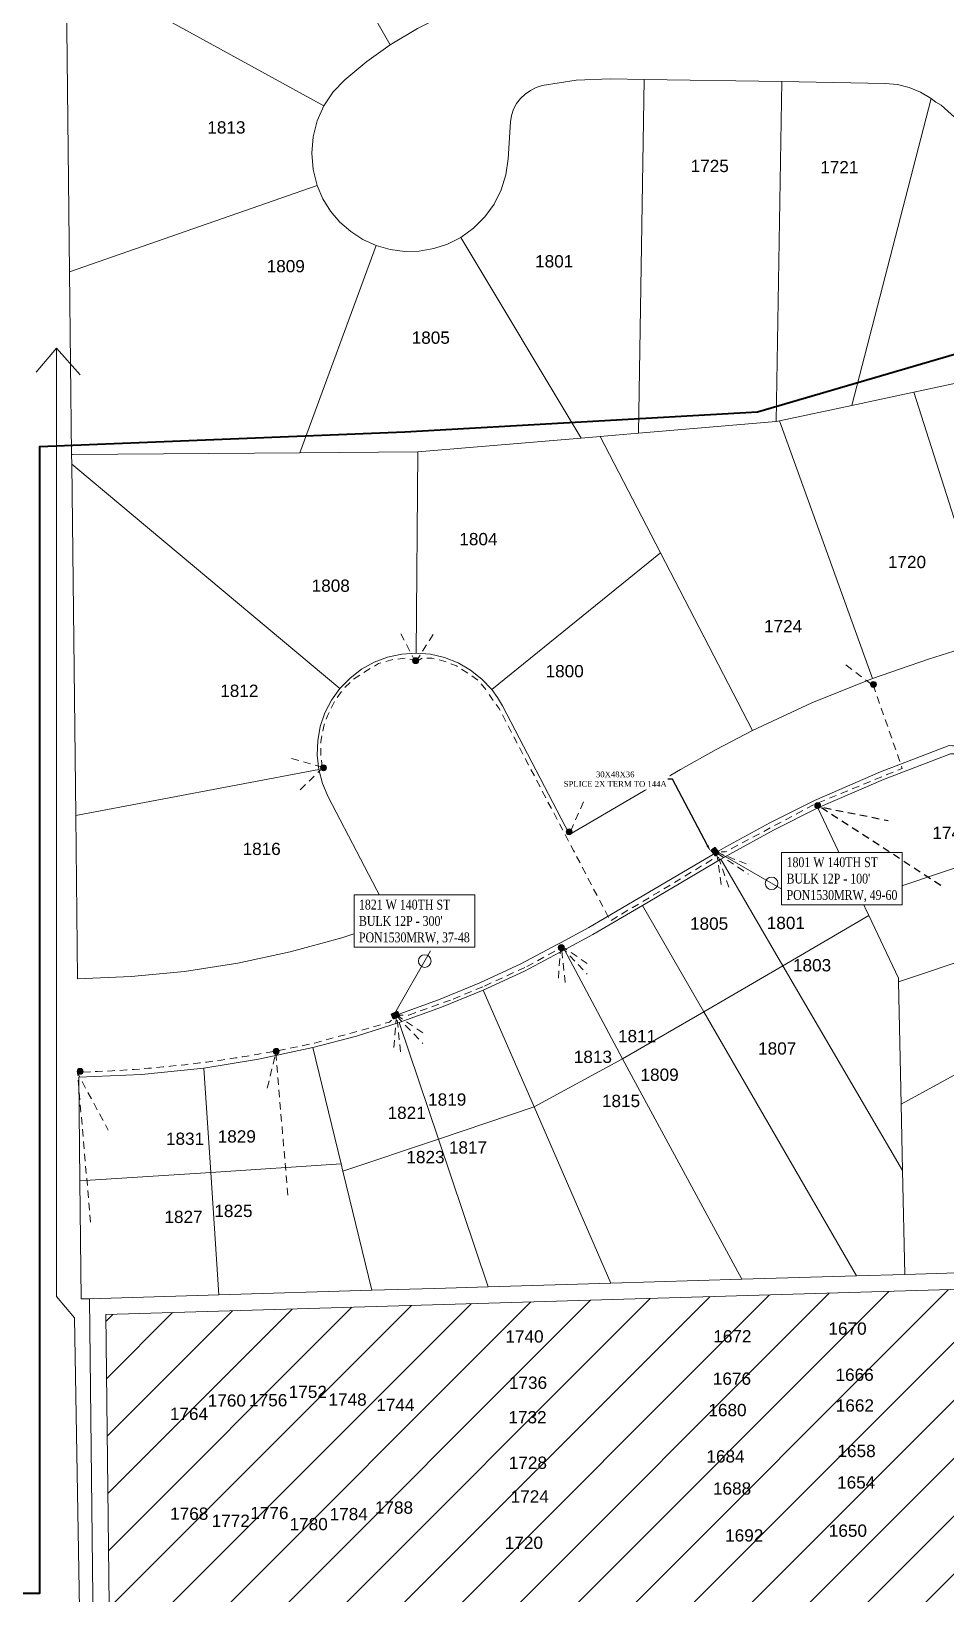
# Model space of a CAD drawing. Header units: feet. Extents: x 865220 to 5618803, y -2240498 to 1935234.
# Drawn here: x 2805746 to 2806304, y 966652 to 967606 of the extents above; entities that cross this region are included whole.
import ezdxf
from ezdxf import colors
from ezdxf.entities.mleader import LeaderData, LeaderLine
from ezdxf.enums import TextEntityAlignment as Align
from ezdxf.lldxf.tags import DXFTag
from ezdxf.math import Vec2, Vec3

# ---------------------------------------------------------------- set-up
doc = ezdxf.new("R2010")
doc.units = ezdxf.units.FT
doc.header["$LTSCALE"] = 0.015
doc.header["$MEASUREMENT"] = 0
doc.linetypes.add('DASHED', pattern=[5, 3, -2])
for name, color, linetype in [('144A', 112, '144A'), ('Dakota County Addresses', 7, 'Continuous'), ('Dakota County Parcels', 7, 'Continuous'), ('DETAIL', 7, 'Continuous'), ('DROP BURIED', 7, 'DASHED'), ('F1', 112, 'F1'), ('NOTES', 7, 'Continuous'), ('PROP_TEL', 6, 'Continuous'), ('TAIL', 1, 'MST'), ('TELEPHONE STRUCT-PROP', 6, 'Continuous'), ('TERMINALS', 7, 'Continuous')]:
    doc.layers.add(name, color=color, linetype=linetype)
doc.layers.add('RUNNING LINE (UNDERGROUND)', color=10, linetype='Continuous', lineweight=40)
doc.layers.add('WORK BOUNDARY', color=110, linetype='Continuous', lineweight=40)
doc.styles.add('Dimensions 100', font='arial.ttf')
doc.styles.add('Line', font='txt.shx', dxfattribs={"height": 3})
doc.styles.add('SIMPLEX', font='times.ttf', dxfattribs={"width": 0.8})
doc.styles.get("Standard").update_dxf_attribs({"font": 'times.ttf'})
doc.styles.add('Utilities', font='arial.ttf', dxfattribs={"height": 2.5})
tags = doc.linetypes.add('144A', pattern='A,80,-5,["144A",Line,S=1.5,R=0,X=0,Y=-1.5],-24', length=109).pattern_tags.tags
tags[6] = DXFTag(74, 10)
tags = doc.linetypes.add('BBF', pattern='A,100,-5,["BBF",Line,S=1,R=0,X=0,Y=-1.5],-12', length=117).pattern_tags.tags
tags[6] = DXFTag(74, 10)
tags = doc.linetypes.add('F1', pattern='A,15,-5,["F1",Line,S=1.5,R=0,X=0,Y=-1.5],-12', length=32).pattern_tags.tags
tags[6] = DXFTag(74, 10)
tags = doc.linetypes.add('MST', pattern='A,5,-5,5,-5,["TAIL",Line,S=1.5,R=0,X=0,Y=-1.5],-20', length=40).pattern_tags.tags
tags[10] = DXFTag(74, 10)

# ---------------------------------------------------------------- blocks, each defined once
blk = doc.blocks.new('ACMAP_ANN_TEMPLATE_Dakota County Addresses')
at = {"layer": 'Dakota County Addresses', "style": 'Dimensions 100'}
blk.add_attdef('DakotaCountyAddress', text='', height=50, dxfattribs=at).set_placement((0, 0), align=Align.CENTER)
blk = doc.blocks.new('NEW HH')
at = {"ltscale": 40, "true_color": 0xffffff}
h = blk.add_hatch(color=7, dxfattribs=at)
h.dxf.hatch_style = 1
h.paths.add_polyline_path([(-0.061, -0.031, 0.414214), (-0.046, -0.046), (0.046, -0.046, 0.414214), (0.061, -0.031), (0.061, 0.031, 0.414214), (0.046, 0.046), (-0.046, 0.046, 0.414214), (-0.061, 0.031)])
at = {"layer": 'RUNNING LINE (UNDERGROUND)', "color": 6, "lineweight": 0, "const_width": 0.005, "flags": 128}
blk.add_lwpolyline([(-0.061, 0.031), (-0.061, -0.031, 0.414214), (-0.046, -0.046), (0.046, -0.046, 0.414214), (0.061, -0.031), (0.061, 0.031, 0.414214), (0.046, 0.046), (-0.046, 0.046, 0.414214)], format="xyb", close=True, dxfattribs=at)
at = {"layer": 'TELEPHONE STRUCT-PROP', "color": 18, "true_color": 0x000000, "style": 'Utilities'}
blk.add_text('HH', height=0.05, dxfattribs=at).set_placement((0, 0), align=Align.MIDDLE_CENTER)
blk = doc.blocks.new('Proposed FlowerPot')
at = {"lineweight": 5, "ltscale": 100, "true_color": 0xffffff}
h = blk.add_hatch(color=7, dxfattribs=at)
h.dxf.hatch_style = 1
h.paths.add_polyline_path([(-0.06, 0, 0.414214), (0, -0.06, 0.414214), (0.06, 0, 0.414214), (0, 0.06, 0.414214)])
at = {"lineweight": 5, "ltscale": 100}
blk.add_circle((0, 0), 0.0604, dxfattribs=at)
at = {"layer": 'RUNNING LINE (UNDERGROUND)', "color": 6, "lineweight": 5, "const_width": 0.00907, "flags": 128}
blk.add_lwpolyline([(-0.06, 0, -0.414214), (0, 0.06, -0.414214), (0.06, 0, -0.414214), (0, -0.06, -0.414214), (-0.06, 0)], format="xyb", dxfattribs=at)
at = {"color": 18, "linetype": 'ByBlock', "lineweight": 5, "ltscale": 100, "true_color": 0x000000, "style": 'Dimensions 100'}
blk.add_text('F', height=0.0744, dxfattribs=at).set_placement((-0.029, -0.037))
blk = doc.blocks.new('TERMINAL')
at = {"lineweight": 5, "ltscale": 0.5, "flags": 128}
blk.add_lwpolyline([(-0.07, -0.65), (-0.07, 44.75)], dxfattribs=at)
at = {"lineweight": 5, "ltscale": 0.5}
blk.add_circle((-0.07, 37.61), 3.83, dxfattribs=at)

msp = doc.modelspace()

# ---------------------------------------------------------------- hatches: boundary and pattern name
at = {"layer": 'NOTES', "lineweight": 5, "ltscale": 100}
h = msp.add_hatch(dxfattribs=at)
h.set_pattern_fill('ANSI31', color=30, scale=200)
edge = h.paths.add_edge_path()
edge.add_arc((2805562.9, 967567.77), 1316.08, 280.27088, 289.14718)
edge.add_arc((2807121.93, 963448.79), 3088.79, 104.28152, 111.40668, ccw=False)
edge.add_line((2806359.96, 966442.13), (2806839.68, 966548.74))
edge.add_arc((2807023.88, 965534.63), 1030.7, 90.12884, 100.29437, ccw=False)
edge.add_arc((2807001.49, 967056.18), 491.26, 272.3417, 336.23602)
edge.add_line((2807451.09, 966858.21), (2807114.79, 966859))
edge.add_line((2807114.79, 966859), (2806712.47, 966850.16))
edge.add_line((2806712.47, 966850.16), (2805791.33, 966822.85))
edge.add_line((2805791.33, 966822.85), (2805797.56, 966272.78))

# ---------------------------------------------------------------- linework, layer by layer
at = {"layer": '144A', "lineweight": 5, "ltscale": 100, "flags": 128}
msp.add_lwpolyline([(2806163.47, 967104.7), (2806164.04, 967105.03), (2806169.72, 967108.25), (2806196.43, 967122.89), (2806223.76, 967136.58), (2806264.05, 967154.05), (2806306.04, 967170.26), (2806308.09, 967170.03), (2806308.54, 967170.05), (2806308.99, 967170.13), (2806309.87, 967170.46), (2806459.07, 967217.94), (2806520.25, 967237.41), (2806617.23, 967268.27), (2806702, 967295.25), (2806829.15, 967335.72), (2806885.67, 967353.7), (2806911.88, 967361.27), (2806944.95, 967368.67), (2806978.46, 967373.84), (2807012.22, 967376.77), (2807040.55, 967377.46), (2807068.85, 967376.57), (2807097.08, 967374.1), (2807130.04, 967369.15), (2807162.62, 967362.06), (2807192.73, 967353.43), (2807222.26, 967342.98), (2807251.07, 967330.68), (2807279.07, 967316.66), (2807306.57, 967300.63), (2807333.02, 967282.93), (2807358.28, 967263.57), (2807426.82, 967198.29), (2807479.01, 967145.42), (2807487.42, 967137.12), (2807510.54, 967116.27), (2807534.92, 967096.99), (2807560.56, 967079.28), (2807687.84, 966997.48)], dxfattribs=at)
at = {"layer": 'Dakota County Parcels', "lineweight": 5}
for p, q in [((2805853.34, 967792.65), (2805964.81, 967597.76)), ((2805766.97, 967646.91), (2805924.33, 967560.53)), ((2805769.1, 967459.17), (2805766.97, 967646.91)), ((2806099.36, 967577.07), (2806119.92, 967576.73)), ((2806116.32, 967360.79), (2806119.92, 967576.73)), ((2806119.92, 967576.73), (2806203.89, 967575.32)), ((2806200.44, 967367.9), (2806203.89, 967575.32)), ((2806203.89, 967575.32), (2806266.88, 967574.27)), ((2806246.54, 967377.62), (2806295.01, 967565.03)), ((2806301.11, 967560.9), (2806313.41, 967550.04)), ((2806036.81, 967528.16), (2806038.15, 967550.89)), ((2805769.1, 967459.17), (2805920.27, 967511.89)), ((2805909.59, 967348.85), (2805956.19, 967475.35)), ((2806007.84, 967480.24), (2806081.44, 967357.84)), ((2805770.37, 967347.78), (2805769.1, 967459.17)), ((2806284.45, 967385.84), (2806366.9, 967403.72)), ((2806246.54, 967377.62), (2806284.45, 967385.84)), ((2806284.45, 967385.84), (2806332.36, 967235.32)), ((2806202.48, 967368.33), (2806246.54, 967377.62)), ((2806092.97, 967358.82), (2806116.32, 967360.79)), ((2806116.32, 967360.79), (2806200.44, 967367.9)), ((2806200.44, 967367.9), (2806202.48, 967368.33)), ((2806202.48, 967368.33), (2806259.27, 967211.16)), ((2805981.6, 967349.4), (2806081.44, 967357.84)), ((2806081.44, 967357.84), (2806092.97, 967358.82)), ((2806092.97, 967358.82), (2806129.78, 967287.71)), ((2805770.37, 967347.78), (2805770.95, 967347.79)), ((2805770.44, 967341.85), (2805770.37, 967347.78)), ((2805772.87, 967127.51), (2805770.44, 967341.85)), ((2805770.44, 967341.85), (2805772.86, 967339.83)), ((2805770.95, 967347.79), (2805909.59, 967348.85)), ((2805981.6, 967349.4), (2805909.59, 967348.85)), ((2805980.65, 967226.54), (2805981.6, 967349.4)), ((2805772.86, 967339.83), (2805934.15, 967205.03)), ((2806026.81, 967204.31), (2806129.78, 967287.71)), ((2806129.78, 967287.71), (2806185.89, 967179.32)), ((2806293.29, 967222.89), (2806332.36, 967235.32)), ((2806293.29, 967222.89), (2806259.27, 967211.16)), ((2805772.87, 967127.51), (2805921.23, 967155.45)), ((2806074.22, 967115.93), (2806141.97, 967155.56)), ((2805926.98, 967138.83), (2805966.38, 967063.23)), ((2806252.27, 967076.19), (2806225.87, 967132.05)), ((2805774.01, 967027.83), (2805772.87, 967127.51)), ((2806166.55, 967100.7), (2806204.51, 967035.76)), ((2806252.27, 967076.19), (2806328.41, 967101.85)), ((2806256.89, 967066.4), (2806252.27, 967076.19)), ((2806118.75, 967072.47), (2806156.29, 967007.56)), ((2806204.51, 967035.76), (2806256.89, 967066.4)), ((2806275, 967028.08), (2806256.89, 967066.4)), ((2806071.19, 967045.42), (2806106.52, 966978.87)), ((2806275.05, 967025.83), (2806332.27, 967045.12)), ((2806156.29, 967007.56), (2806204.51, 967035.76)), ((2806204.51, 967035.76), (2806277.56, 966910.86)), ((2806275.05, 967025.83), (2806275, 967028.08)), ((2806021.61, 967020.79), (2806052.63, 966949.63)), ((2806276.68, 966951.28), (2806275.05, 967025.83)), ((2806106.52, 966978.87), (2806156.29, 967007.56)), ((2806156.29, 967007.56), (2806249.47, 966846.44)), ((2805970.32, 967001.02), (2805994.24, 966929.95)), ((2806276.68, 966951.28), (2806358.98, 966996.28)), ((2805917.64, 966985.79), (2805934.86, 966914.91)), ((2806052.63, 966949.63), (2806106.52, 966978.87)), ((2806106.52, 966978.87), (2806179.51, 966844.37)), ((2805851.03, 966973.32), (2805855.23, 966909.66)), ((2805775.41, 966904.4), (2805774.69, 966967.84)), ((2806277.56, 966910.86), (2806276.68, 966951.28)), ((2805994.24, 966929.95), (2806052.63, 966949.63)), ((2806052.63, 966949.63), (2806099.55, 966842)), ((2805935.97, 966910.34), (2805994.24, 966929.95)), ((2805994.24, 966929.95), (2806024.59, 966839.77)), ((2805855.23, 966909.66), (2805934.86, 966914.91)), ((2805934.86, 966914.91), (2805935.97, 966910.34)), ((2805855.23, 966909.66), (2805775.41, 966904.4)), ((2805776.23, 966832.41), (2805775.41, 966904.4)), ((2805855.23, 966909.66), (2805860.16, 966834.9)), ((2805935.97, 966910.34), (2805953.63, 966837.67)), ((2806278.95, 966847.31), (2806277.56, 966910.86)), ((2806179.51, 966844.37), (2806249.47, 966846.44)), ((2806249.47, 966846.44), (2806278.95, 966847.31)), ((2806278.95, 966847.31), (2806323.93, 966848.65)), ((2805860.16, 966834.9), (2805953.63, 966837.67)), ((2805953.63, 966837.67), (2805992.1, 966838.81)), ((2805992.1, 966838.81), (2806024.59, 966839.77)), ((2806024.59, 966839.77), (2806099.55, 966842)), ((2806099.55, 966842), (2806179.51, 966844.37)), ((2805776.23, 966832.41), (2805781.22, 966832.56)), ((2805781.22, 966832.56), (2805860.16, 966834.9)), ((2805787.69, 966260.88), (2805781.22, 966832.56))]:
    msp.add_line(p, q, dxfattribs=at)
for points in [[(2806035.83, 967629.32), (2806017.17, 967623.63), (2805999.04, 967616.43), (2805981.54, 967607.79), (2805964.81, 967597.76)], [(2805964.81, 967597.76), (2805950.54, 967587.62), (2805937.04, 967576.47)], [(2805937.04, 967576.47), (2805930, 967569.04), (2805924.33, 967560.53)], [(2806057.65, 967572.88), (2806053.9, 967571.73), (2806050.37, 967570.02), (2806047.15, 967567.77), (2806044.33, 967565.05), (2806041.97, 967561.92), (2806040.12, 967558.46), (2806038.84, 967554.75), (2806038.15, 967550.89)], [(2806099.36, 967577.07), (2806078.38, 967576.19), (2806057.65, 967572.88)], [(2806295.01, 967565.03), (2806288.58, 967568.91), (2806281.64, 967571.78), (2806274.35, 967573.58), (2806266.88, 967574.27)], [(2805924.33, 967560.53), (2805920.25, 967551.35), (2805917.76, 967541.63), (2805916.92, 967531.62), (2805917.77, 967521.62), (2805920.27, 967511.89)], [(2806301.11, 967560.9), (2806297.93, 967562.78), (2806295.01, 967565.03)], [(2806007.84, 967480.24), (2806015.72, 967485.89), (2806022.58, 967492.75), (2806028.25, 967500.61), (2806032.59, 967509.29), (2806035.46, 967518.55), (2806036.81, 967528.16)], [(2805920.27, 967511.89), (2805923.78, 967503.81), (2805928.44, 967496.32), (2805934.14, 967489.6), (2805940.76, 967483.79), (2805948.17, 967479), (2805956.19, 967475.35)], [(2805956.19, 967475.35), (2805964.78, 967472.9), (2805973.64, 967471.75), (2805982.57, 967471.93), (2805991.37, 967473.43), (2805999.86, 967476.22), (2806007.84, 967480.24)], [(2806074.22, 967115.93), (2806033.39, 967194.28), (2806030.35, 967199.46), (2806026.81, 967204.31), (2806020.77, 967210.73), (2806013.86, 967216.2), (2806006.22, 967220.59), (2805998.02, 967223.83), (2805989.43, 967225.82), (2805980.65, 967226.54), (2805971.85, 967225.96), (2805963.24, 967224.1), (2805954.99, 967220.99), (2805947.29, 967216.71), (2805940.29, 967211.35), (2805934.15, 967205.03)], [(2806259.27, 967211.16), (2806222.16, 967196.21), (2806185.89, 967179.32)], [(2805934.15, 967205.03), (2805929.02, 967197.86), (2805924.98, 967190.03), (2805922.14, 967181.68), (2805920.55, 967173.02), (2805920.24, 967164.21), (2805921.23, 967155.45)], [(2806403.41, 967194.98), (2806311.49, 967165.72), (2806310.34, 967165.3), (2806309.14, 967165.07), (2806307.91, 967165.02), (2806306.7, 967165.15), (2806265.95, 967149.43), (2806225.87, 967132.05), (2806198.75, 967118.46), (2806172.16, 967103.88), (2806166.55, 967100.7), (2806118.75, 967072.47), (2806088.55, 967054.81), (2806071.19, 967045.42), (2806046.73, 967032.43), (2806021.61, 967020.79), (2805996.17, 967010.37), (2805970.32, 967001.02), (2805944.14, 966992.86), (2805917.64, 966985.79), (2805884.5, 966978.67), (2805851.03, 966973.32)], [(2806185.89, 967179.32), (2806163.74, 967167.79), (2806141.97, 967155.56)], [(2805921.23, 967155.45), (2805923.5, 967146.93), (2805926.98, 967138.83)], [(2805774.01, 967027.83), (2805806.73, 967029.14), (2805839.33, 967032.31), (2805871.7, 967037.32), (2805903.73, 967044.16), (2805935.33, 967052.81), (2805966.38, 967063.23)], [(2805774.69, 966967.84), (2805812.94, 966969.45), (2805851.03, 966973.32)]]:
    msp.add_lwpolyline(points, dxfattribs=at)
at = {"layer": 'DROP BURIED', "lineweight": 5, "ltscale": 100}
for points in [[(2805991.08, 967237.94), (2805980.3, 967221.09), (2805971.1, 967238.85)], [(2806242.97, 967219.33), (2806258.94, 967207.29)], [(2805904.64, 967162.25), (2805923.87, 967156.75), (2805909.5, 967142.84)], [(2806082.82, 967135.7), (2806075.17, 967118.65)], [(2806166.87, 967085.31), (2806163.99, 967105.11), (2806182.57, 967097.71)], [(2806171.47, 967083.61), (2806164.42, 967104.42), (2806183.51, 967091.59)], [(2806067.45, 967028.16), (2806069, 967048.1), (2806085.49, 967036.79)], [(2806071.56, 967025.48), (2806069.27, 967047.34), (2806085.06, 967030.61)], [(2805967.04, 966985.85), (2805968.59, 967005.79), (2805985.08, 966994.48)], [(2805971.15, 966983.17), (2805968.86, 967005.03), (2805984.65, 966988.3)], [(2805889.8, 966961.1), (2805894.95, 966982.46), (2805902.54, 966893.11)]]:
    msp.add_lwpolyline(points, dxfattribs=at)
at = {"layer": 'DROP BURIED', "lineweight": 5, "ltscale": 100, "flags": 128}
for points in [[(2805923.35, 967156.66), (2805922.52, 967163.05), (2805922.52, 967172.54), (2805924.28, 967181.98), (2805926.53, 967188.26), (2805930.83, 967197.18), (2805936.29, 967204.78), (2805942.46, 967210.71), (2805950.96, 967216.17), (2805957.66, 967220.15), (2805966.65, 967222.62), (2805973.87, 967223.45), (2805979.15, 967222.27)], [(2805980.4, 967221.16), (2805984.37, 967223.53), (2805990.18, 967223.53), (2805997.55, 967221.66), (2806005.27, 967218.77), (2806012.2, 967214.37), (2806019.56, 967209.02), (2806024.59, 967202.22)], [(2806025.11, 967201.34), (2806031.28, 967192.73), (2806047.97, 967160.83), (2806063.74, 967130.59), (2806076.73, 967106.11), (2806099.08, 967063.12), (2806128.56, 967080.67), (2806161.97, 967100.99), (2806163.67, 967105.03)], [(2805781.89, 966879.16), (2805773.97, 966970.35), (2805792.74, 966935.38)]]:
    msp.add_lwpolyline(points, dxfattribs=at)
msp.add_lwpolyline([(2805777.28, 966970.85, 0.046458), (2805918.62, 966988.55), (2805946.06, 966996.07), (2805964.47, 967001.38), (2805967.58, 967004.56)], format="xyb", dxfattribs=at)
at = {"layer": 'F1', "color": 30, "linetype": 'BBF', "lineweight": 5, "ltscale": 150, "flags": 128}
for points in [[(2804315.34, 965387.58), (2804408.78, 965389.37), (2804530.01, 965392.29), (2804794.9, 965400.64), (2805059.9, 965408.39), (2805345.89, 965416.74), (2805670.05, 965422.91), (2805670.05, 965626.97), (2805670.11, 965662.03), (2805659.62, 966129.34), (2805756.45, 966130.05), (2805781.68, 966126.42), (2805781.68, 966263.94), (2805772.05, 966820.85), (2805761.02, 966833.83), (2805761.02, 967412.76)], [(2805748.62, 967398.1), (2805761.02, 967412.76), (2805775.5, 967396.48)]]:
    msp.add_lwpolyline(points, dxfattribs=at)
at = {"layer": 'NOTES', "color": 30, "lineweight": 5, "ltscale": 100, "flags": 128}
msp.add_lwpolyline([(2805797.56, 966272.78, 0.03875), (2805994.56, 966324.5, -0.031099), (2806359.96, 966442.13), (2806839.68, 966548.74, -0.044385), (2807021.56, 966565.33, 0.286246), (2807451.09, 966858.21), (2807114.79, 966859), (2806712.47, 966850.16), (2805791.33, 966822.85)], format="xyb", close=True, dxfattribs=at)
at = {"layer": 'TAIL', "lineweight": 5, "ltscale": 100, "flags": 128}
msp.add_lwpolyline([(2805970.65, 967006.46), (2805994.37, 967015.04), (2806019.61, 967025.37), (2806044.51, 967036.91), (2806066.7, 967048.62), (2806068.83, 967049.83), (2806086.1, 967059.17), (2806116.22, 967076.78), (2806163.47, 967104.7)], dxfattribs=at)
at = {"layer": 'WORK BOUNDARY', "ltscale": 50, "flags": 128}
msp.add_lwpolyline([(2807686.5, 967583.3), (2807462.31, 967560.62), (2807393.36, 967552.97), (2806899.2, 967572.11), (2806620.71, 967499.97), (2806189.02, 967373.56), (2805973.81, 967361.47), (2805750.65, 967352.51), (2805750.65, 966652.56), (2805236.29, 966652.56)], dxfattribs=at)

# ---------------------------------------------------------------- block references
at = {"lineweight": 5, "xscale": 40.00000000000001, "yscale": 40.00000000000001, "zscale": 40.00000000000001}
for p, rotation in [((2806163.13, 967105.39), 307.9857553958204), ((2805968.02, 967005.61), 23.77039528531211)]:
    msp.add_blockref('NEW HH', p, dxfattribs=dict(at, rotation=rotation))
at = {"layer": 'Dakota County Addresses', "lineweight": 5, "xscale": 0.15, "yscale": 0.15, "zscale": 0.15}
for p, values in [((2805864.82, 967543.66), {'DakotaCountyAddress': '1813'}), ((2806159.84, 967520.13), {'DakotaCountyAddress': '1725'}), ((2806238.93, 967519.39), {'DakotaCountyAddress': '1721'}), ((2805901.06, 967458.96), {'DakotaCountyAddress': '1809'}), ((2806064.91, 967461.94), {'DakotaCountyAddress': '1801'}), ((2805989.57, 967415.34), {'DakotaCountyAddress': '1805'}), ((2806018.65, 967292.39), {'DakotaCountyAddress': '1804'}), ((2806280.23, 967278.41), {'DakotaCountyAddress': '1720'}), ((2805928.51, 967263.97), {'DakotaCountyAddress': '1808'}), ((2806204.63, 967239.25), {'DakotaCountyAddress': '1724'}), ((2806071.28, 967211.79), {'DakotaCountyAddress': '1800'}), ((2805872.71, 967199.82), {'DakotaCountyAddress': '1812'}), ((2806307.38, 967113.12), {'DakotaCountyAddress': '1747'}), ((2805886.34, 967103.33), {'DakotaCountyAddress': '1816'}), ((2806159.45, 967057.7), {'DakotaCountyAddress': '1805'}), ((2806206.3, 967058.12), {'DakotaCountyAddress': '1801'}), ((2806222.31, 967032.31), {'DakotaCountyAddress': '1803'}), ((2806115.5, 966989.06), {'DakotaCountyAddress': '1811'}), ((2806201.02, 966981.52), {'DakotaCountyAddress': '1807'}), ((2806088.53, 966976.43), {'DakotaCountyAddress': '1813'}), ((2806129.24, 966965.48), {'DakotaCountyAddress': '1809'}), ((2805999.6, 966950.34), {'DakotaCountyAddress': '1819'}), ((2806105.68, 966949.49), {'DakotaCountyAddress': '1815'}), ((2805974.85, 966942.24), {'DakotaCountyAddress': '1821'}), ((2805839.59, 966926.44), {'DakotaCountyAddress': '1831'}), ((2805871.17, 966927.83), {'DakotaCountyAddress': '1829'}), ((2805986.36, 966915.25), {'DakotaCountyAddress': '1823'}), ((2806012.26, 966921.11), {'DakotaCountyAddress': '1817'}), ((2805838.67, 966878.74), {'DakotaCountyAddress': '1827'}), ((2805869.11, 966882.37), {'DakotaCountyAddress': '1825'}), ((2806243.96, 966810.56), {'DakotaCountyAddress': '1670'}), ((2806046.77, 966805.76), {'DakotaCountyAddress': '1740'}), ((2806173.65, 966805.86), {'DakotaCountyAddress': '1672'}), ((2806248.27, 966782.41), {'DakotaCountyAddress': '1666'}), ((2805914.5, 966771.93), {'DakotaCountyAddress': '1752'}), ((2806048.92, 966777.53), {'DakotaCountyAddress': '1736'}), ((2806173.39, 966780), {'DakotaCountyAddress': '1676'}), ((2805865.1, 966766.66), {'DakotaCountyAddress': '1760'}), ((2805890.34, 966766.83), {'DakotaCountyAddress': '1756'}), ((2805938.79, 966767.23), {'DakotaCountyAddress': '1748'}), ((2805967.98, 966764.02), {'DakotaCountyAddress': '1744'}), ((2806248.43, 966763.63), {'DakotaCountyAddress': '1662'}), ((2805841.97, 966758.52), {'DakotaCountyAddress': '1764'}), ((2806048.62, 966756.46), {'DakotaCountyAddress': '1732'}), ((2806170.67, 966760.83), {'DakotaCountyAddress': '1680'}), ((2806249.48, 966735.87), {'DakotaCountyAddress': '1658'}), ((2806048.85, 966728.69), {'DakotaCountyAddress': '1728'}), ((2806169.47, 966732.57), {'DakotaCountyAddress': '1684'}), ((2806249.23, 966716.67), {'DakotaCountyAddress': '1654'}), ((2806049.98, 966708.11), {'DakotaCountyAddress': '1724'}), ((2806173.47, 966712.97), {'DakotaCountyAddress': '1688'}), ((2805842.14, 966697.6), {'DakotaCountyAddress': '1768'}), ((2805891.07, 966698.01), {'DakotaCountyAddress': '1776'}), ((2805939.48, 966697.35), {'DakotaCountyAddress': '1784'}), ((2805967.1, 966701.31), {'DakotaCountyAddress': '1788'}), ((2805867.49, 966693.25), {'DakotaCountyAddress': '1772'}), ((2805915.05, 966691.21), {'DakotaCountyAddress': '1780'}), ((2806244.17, 966687.23), {'DakotaCountyAddress': '1650'}), ((2806046.39, 966679.83), {'DakotaCountyAddress': '1720'}), ((2806180.89, 966684.31), {'DakotaCountyAddress': '1692'})]:
    msp.add_blockref('ACMAP_ANN_TEMPLATE_Dakota County Addresses', p, dxfattribs=at).add_auto_attribs(values)
at = {"layer": 'PROP_TEL', "lineweight": 5, "xscale": 30, "yscale": 30, "zscale": 30}
for p, rotation in [((2805980.32, 967221.94), 12.28533827887872), ((2806259.78, 967207.45), 30.95173578144631), ((2805924.11, 967156.59), 12.28533827887872), ((2806225.71, 967133.54), 30.95173578144631), ((2806073.99, 967117.5), 30.95173578144631), ((2806069.22, 967046.82), 30.95173578144631), ((2805895.21, 966983.52), 30.95173578144631), ((2805775.52, 966971.29), 30.95173578144631)]:
    msp.add_blockref('Proposed FlowerPot', p, dxfattribs=dict(at, rotation=rotation))
at = {"layer": 'TERMINALS', "lineweight": 5, "ltscale": 0.5}
for p, rotation in [((2806164.97, 967104.81), 239.9999999999999), ((2805967.16, 967005.99), 329.9999999999999)]:
    msp.add_blockref('TERMINAL', p, dxfattribs=dict(at, rotation=rotation))

# ---------------------------------------------------------------- next in the draw order: texts
at = {"layer": 'TERMINALS', "lineweight": 5, "ltscale": 0.5, "char_height": 6, "attachment_point": 1, "style": 'SIMPLEX', "bg_fill": 19, "box_fill_scale": 1.5, "bg_fill_color": 256, "bg_fill_transparency": 0}
for s, insert in [("1801 W 140TH ST\\PBULK 12P - 100'\\PPON1530MRW, 49-60", (2806206.73, 967101.94)), ("1821 W 140TH ST\\PBULK 12P - 300'\\PPON1530MRW, 37-48", (2805945.71, 967076.07))]:
    msp.add_mtext(s, dxfattribs=dict(at, insert=insert))

# ---------------------------------------------------------------- next in the draw order: hatches: boundary and pattern name
at = {"layer": 'NOTES', "lineweight": 5, "ltscale": 100}
h = msp.add_hatch(dxfattribs=at)
h.set_pattern_fill('ANSI31', color=5, scale=200)
edge = h.paths.add_edge_path()
edge.add_line((2808585.75, 966658.36), (2808679.45, 966570.97))
edge.add_line((2808679.45, 966570.97), (2808784.86, 966570.97))
edge.add_line((2808784.86, 966570.97), (2808920.71, 966667.72))
edge.add_line((2808920.71, 966667.72), (2808911.34, 966688.01))
edge.add_line((2808911.34, 966688.01), (2809026.12, 966839.38))
edge.add_line((2809026.12, 966839.38), (2809145.11, 966908.2))
edge.add_line((2809145.11, 966908.2), (2809580.79, 966912.1))
edge.add_line((2809580.79, 966912.1), (2809575.36, 967518.23))
edge.add_line((2809575.36, 967518.23), (2809295.05, 967522.13))
edge.add_line((2809295.05, 967522.13), (2809042.07, 967556.46))
edge.add_arc((2808991.4, 966235.6), 1321.83, 87.80277, 104.00068)
edge.add_line((2808671.6, 967518.17), (2808403, 967446.38))
edge.add_line((2808403, 967446.38), (2808407.65, 966964.59))
edge.add_line((2808407.65, 966964.59), (2808623.94, 966965.13))
edge.add_line((2808623.94, 966965.13), (2808630.98, 966738.85))
edge.add_line((2808630.98, 966738.85), (2808608.33, 966689.69))
edge.add_line((2808608.33, 966689.69), (2808585.75, 966658.36))
edge = h.paths.add_edge_path()
edge.add_line((2808567.78, 966371.89), (2808568.96, 966038.58))
edge.add_line((2808568.96, 966038.58), (2808782.28, 966038.58))
edge.add_line((2808782.28, 966038.58), (2809009.74, 965920.81))
edge.add_arc((2809084.84, 966597.94), 681.29, 263.67137, 306.6769)
edge.add_arc((2809559.5, 965978.94), 99.29, 82.81943, 133.01261, ccw=False)
edge.add_line((2809571.91, 966077.45), (2809729.53, 966057.29))
edge.add_line((2809729.53, 966057.29), (2809731.8, 965834.8))
edge.add_line((2809731.8, 965834.8), (2810136.34, 965829.57))
edge.add_line((2810136.34, 965829.57), (2810457.06, 965805.2))
edge.add_line((2810457.06, 965805.2), (2810531.7, 965807.42))
edge.add_line((2810531.7, 965807.42), (2810491.81, 966235.39))
edge.add_arc((2809026.52, 965994.51), 1484.96, 9.33547, 22.10315)
edge.add_line((2810402.35, 966553.26), (2810199.74, 967067.35))
edge.add_line((2810199.74, 967067.35), (2810185.7, 967061.45))
edge.add_line((2810185.7, 967061.45), (2809983.86, 967561.78))
edge.add_arc((2809631.24, 969102.52), 1580.57, 273.00627, 282.89117, ccw=False)
edge.add_line((2809714.13, 967524.12), (2809719.79, 966815.4))
edge.add_line((2809719.79, 966815.4), (2809038.25, 966820.6))
edge.add_line((2809038.25, 966820.6), (2808936.77, 966687.91))
edge.add_line((2808936.77, 966687.91), (2808953.14, 966664.12))
edge.add_line((2808953.14, 966664.12), (2808567.78, 966371.89))
h.paths.add_polyline_path([(2808410.39, 966316.13), (2808546.88, 966314.54), (2808549.26, 966391.46), (2808764.31, 966550.06), (2808657.18, 966550.85), (2808553.23, 966658.7), (2808586.62, 966697.87), (2808609.63, 966739.11), (2808608.84, 966874.71), (2808407.28, 966873.92)])
edge = h.paths.add_edge_path()
edge.add_line((2809727.52, 965824.07), (2810138.65, 965815.63))
edge.add_line((2810138.65, 965815.63), (2810540.62, 965793.12))
edge.add_arc((2809798.1, 965733.81), 744.89, -11.25725, 4.56668, ccw=False)
edge.add_line((2810528.65, 965588.4), (2810520.2, 965532.12))
edge.add_arc((2809474.87, 961792.5), 3882.98, 74.38285, 81.42009)
edge.add_line((2810054.17, 965632.02), (2809934.49, 965637.64))
edge.add_line((2809934.49, 965637.64), (2809816.22, 965639.76))
edge.add_arc((2809802.02, 965705.74), 67.5, 178.08732, 282.14544, ccw=False)
edge.add_line((2809734.56, 965707.99), (2809727.52, 965824.07))
edge = h.paths.add_edge_path()
edge.add_line((2809233.93, 965909.15), (2809238.2, 965652.76))
edge.add_line((2809238.2, 965652.76), (2809596.75, 965650.2))
edge.add_line((2809596.75, 965650.2), (2809591.65, 966058.74))
edge.add_line((2809591.65, 966058.74), (2809561.31, 966060.45))
edge.add_arc((2809560.75, 966002.94), 57.51, 89.44287, 134.12722)
edge.add_arc((2809109.13, 966546.08), 649.05, 281.08551, 309.3547, ccw=False)
edge = h.paths.add_edge_path()
edge.add_line((2808365.25, 966005.54), (2808715.02, 966005.48))
edge.add_arc((2808711.74, 965766.06), 239.44, 68.11423, 89.21511, ccw=False)
edge.add_line((2808800.99, 965988.25), (2808929.67, 965920.23))
edge.add_arc((2809101.98, 966504.65), 609.29, 253.5725, 281.12869)
edge.add_line((2809219.58, 965906.81), (2809219.27, 965655.55))
edge.add_line((2809219.27, 965655.55), (2808239.39, 965656.03))
edge.add_arc((2808797.1, 965620.77), 558.82, 151.35134, 176.38214, ccw=False)
edge.add_arc((2807720.28, 966255.64), 691.75, 327.96367, 338.80563)
edge = h.paths.add_edge_path()
edge.add_line((2807282.68, 966470.33), (2807281.86, 966007.55))
edge.add_line((2807281.86, 966007.55), (2807784.52, 966010.61))
edge.add_line((2807784.52, 966010.61), (2808138.75, 965858.02))
edge.add_arc((2808724.97, 965664.57), 617.31, 146.70126, 161.73758, ccw=False)
edge.add_arc((2807713.8, 966255.33), 555.57, 333.04343, 357.73789)
edge.add_line((2808268.93, 966233.4), (2808258.21, 967401.12))
edge.add_line((2808258.21, 967401.12), (2808054.94, 967355.26))
edge.add_arc((2808218.31, 966862.81), 518.84, 108.35402, 149.69718)
edge.add_line((2807770.36, 967124.6), (2807599, 966763.71))
edge.add_arc((2806967.39, 967127.51), 728.89, 295.62972, 330.05855, ccw=False)
edge = h.paths.add_edge_path()
edge.add_line((2807082.63, 965634.2), (2808099.29, 965629.81))
edge.add_arc((2808764.44, 965625.34), 665.17, 160.85984, 179.61477, ccw=False)
edge.add_line((2808136.04, 965843.43), (2807779.07, 965989.62))
edge.add_line((2807779.07, 965989.62), (2807301.05, 965990.41))
edge.add_line((2807301.05, 965990.41), (2807252.97, 965983.44))
edge.add_line((2807252.97, 965983.44), (2807052.6, 965919.16))
edge.add_arc((2806214.66, 965686.81), 869.56, -3.46855, 15.49852, ccw=False)
edge = h.paths.add_edge_path()
edge.add_line((2805799.88, 966123.75), (2805804.29, 965664.44))
edge.add_arc((2805867.21, 965669.71), 63.14, 184.79065, 276.35137)
edge.add_line((2805874.19, 965606.96), (2806982.33, 965630.76))
edge.add_arc((2805918.21, 965635.82), 1064.14, 359.72749, 377.86959)
edge.add_line((2806931.01, 965962.35), (2807216.98, 966057.23))
edge.add_line((2807216.98, 966057.23), (2807258.57, 966062.53))
edge.add_line((2807258.57, 966062.53), (2807263.89, 966459.05))
edge.add_arc((2807017.92, 967009.78), 603.17, 266.45764, 294.06724, ccw=False)
edge.add_arc((2807039.71, 965178.24), 1230.94, 92.75015, 102.23244)
edge.add_line((2806778.9, 966381.24), (2806388.35, 966298.09))
edge.add_arc((2807358.1, 962690.22), 3735.93, 105.04474, 110.6643)
edge.add_arc((2805548.25, 967591.24), 1488.9, 279.73013, 289.27441, ccw=False)
h.paths.add_polyline_path([(2805252.15, 966609.13), (2805648.68, 966621.88), (2805652.42, 966179.09), (2805630.03, 966177.12), (2805633.96, 965749.06), (2805605.49, 965604.87), (2805073.51, 965590.16), (2805061.73, 966120.8), (2805252.13, 966145.55)])
h.paths.add_polyline_path([(2804003.41, 966097.04), (2804010.91, 965573.61), (2805044.98, 965588.61), (2805037.48, 966121.04)])

# ---------------------------------------------------------------- next in the draw order: linework, layer by layer
at = {"layer": 'DROP BURIED', "lineweight": 5, "ltscale": 100, "flags": 128}
msp.add_lwpolyline([(2806259.57, 967207.22), (2806277.33, 967156.21), (2806223.49, 967134.09), (2806169.31, 967105.2), (2806166.84, 967105.36)], dxfattribs=at)
at = {"layer": 'DROP BURIED', "ltscale": 100, "flags": 128}
msp.add_lwpolyline([(2806300.86, 967084.73), (2806227.3, 967132.66), (2806268.7, 967124.41)], dxfattribs=at)
at = {"layer": 'DROP BURIED', "lineweight": 5, "ltscale": 100}
msp.add_lwpolyline([(2805968.22, 967005.64), (2805976.14, 967005.64), (2806003.27, 967015.45), (2806022.4, 967023.38), (2806048.14, 967035.22), (2806069.4, 967046.97)], dxfattribs=at)

# ---------------------------------------------------------------- next in the draw order: leaders
at = {"layer": 'DETAIL', "lineweight": 5, "ltscale": 5}
ml = msp.add_multileader_mtext('Standard', dxfattribs=at)
ml.set_content('30X48X36\\PSPLICE 2X TERM TO 144A', color=256)
ml.set_leader_properties()
ml.build(insert=Vec2(0, 0))
ml.multileader.update_dxf_attribs({"has_text_frame": 1, "text_left_attachment_type": 2, "text_right_attachment_type": 2, "dogleg_length": 3})
ctx = ml.context
ctx.base_point, ctx.char_height, ctx.landing_gap_size, ctx.plane_origin = Vec3(2806070.12, 967149.59), 3.5, 1.5, Vec3(2806184.55, 967138.58)
ctx.left_attachment, ctx.right_attachment, ctx.text_align_type = 2, 2, 1
notes = []
notes.append((ctx, [(0, (1, 1, 0), (2806137.18, 967149.59), (-1, 0), 3, [(0, [(2806160.29, 967105.63)], 0, [])])]))
ctx.mtext.insert, ctx.mtext.alignment, ctx.mtext.flow_direction = Vec3(2806102.15, 967154.3), 2, 5
ctx.mtext.has_bg_fill, ctx.mtext.bg_color, ctx.mtext.bg_scale_factor, ctx.mtext.bg_transparency, ctx.mtext.use_window_bg_color = 1, -1027028792, 1.5, 0, 1
for ctx, leaders in notes:
    for number, flags, end, landing, length, lines in leaders:
        leader = LeaderData()
        leader.index, (leader.has_last_leader_line, leader.has_dogleg_vector, leader.attachment_direction) = number, flags
        leader.last_leader_point, leader.dogleg_vector, leader.dogleg_length = Vec3(end), Vec3(landing), length
        for number, points, colour, breaks in lines:
            line = LeaderLine()
            line.index, line.vertices, line.color, line.breaks = number, Vec3.list(points), colors.encode_raw_color(colour), breaks
            leader.lines.append(line)
        ctx.leaders.append(leader)

doc.saveas('drawing.dxf')
